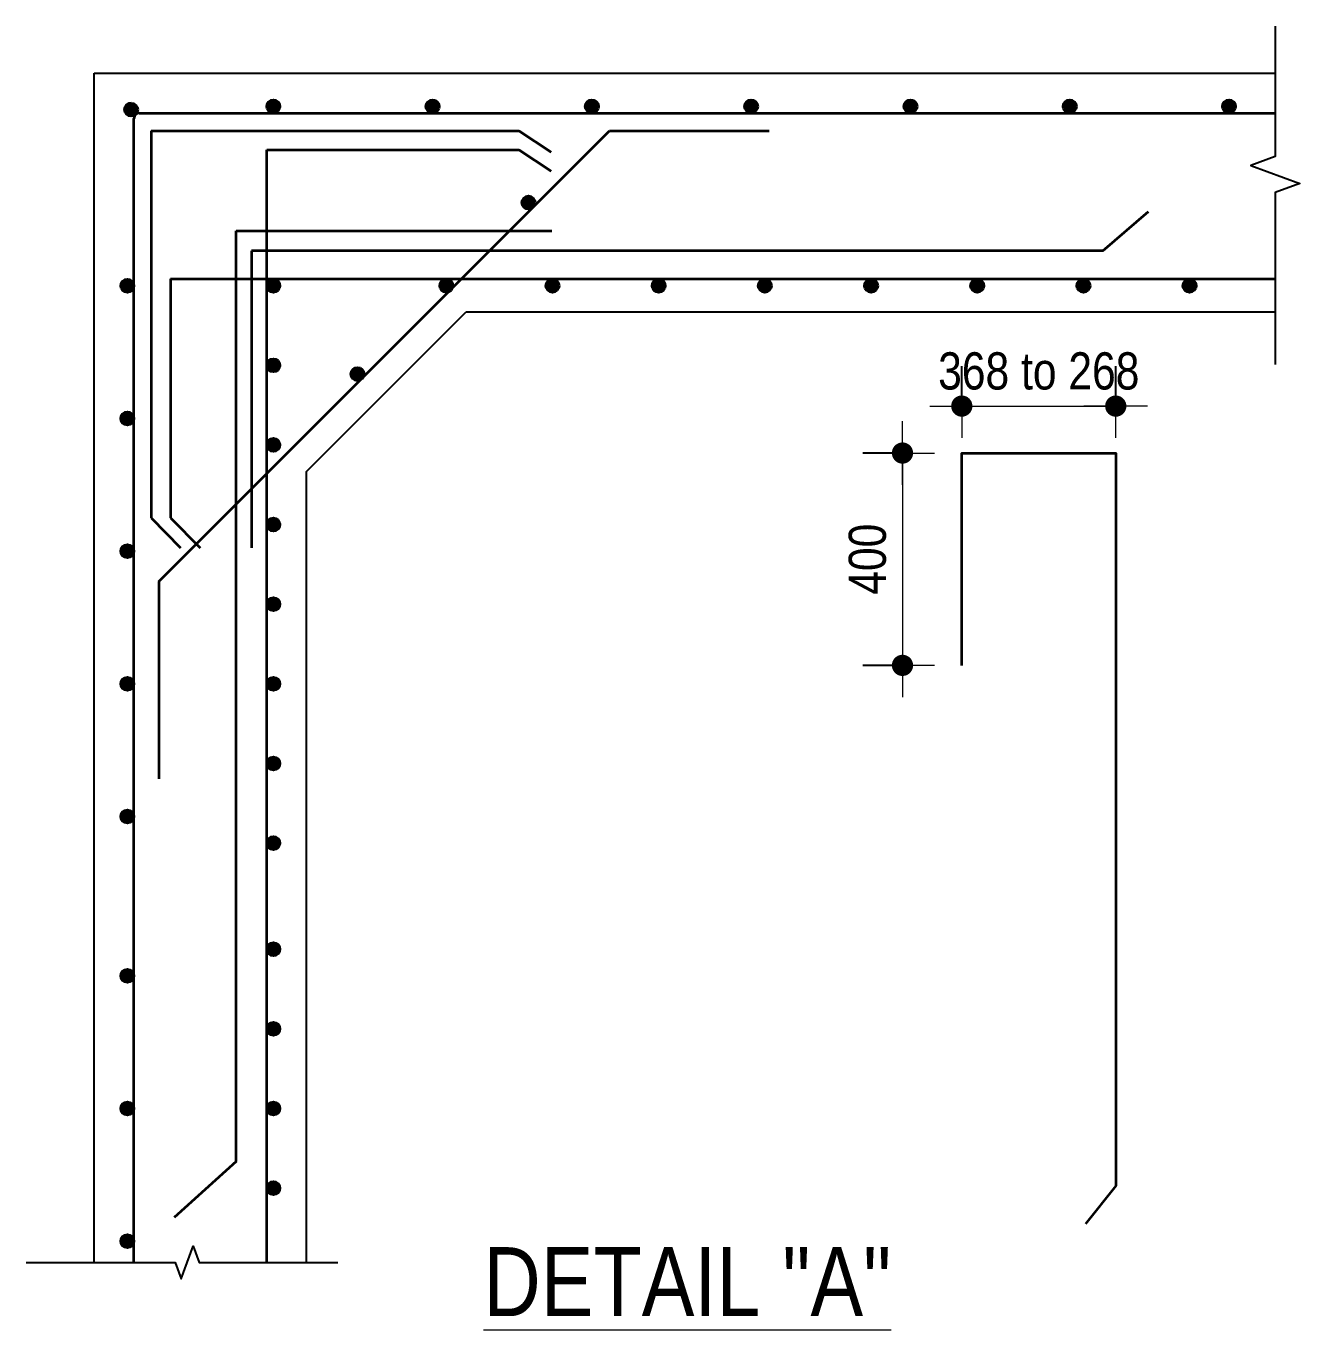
# Model space of a CAD drawing. Header units: millimetres. Extents: x -44822 to 222670, y -173707 to 25116.
# Drawn here: x 212659 to 215058, y 8861 to 11317 of the extents above; entities that cross this region are included whole.
import ezdxf

# ---------------------------------------------------------------- set-up
doc = ezdxf.new("R2010")
doc.units = ezdxf.units.MM
doc.header["$LTSCALE"] = 5
doc.header["$PDMODE"] = 2
doc.layers.add('Abutment W Line', color=200, linetype='Continuous')
for name, color, linetype, lineweight in [('Ber', 12, 'Continuous', 35), ('Dimision', 4, 'Continuous', 13), ('Rod -2', 5, 'Continuous', 35), ('Text', 7, 'Continuous', 0)]:
    doc.layers.add(name, color=color, linetype=linetype, lineweight=lineweight)
doc.styles.get("Standard").update_dxf_attribs({"font": 'ARIALN.TTF'})
doc.dimstyles.new('ISO-75', dxfattribs={"dimtxt": 75, "dimasz": 1, "dimexe": 75, "dimexo": 75, "dimgap": 60, "dimtad": 1, "dimdec": 0, "dimtxsty": 'Standard', "dimblk": 'D_TIC', "dimcen": 52.5, "dimclrd": 256, "dimclre": 256, "dimclrt": 256, "dimadec": 0, "dimazin": 0, "dimtfac": 1, "dimtdec": 0, "dimtix": 1, "dimtmove": 0, "dimatfit": 3, "dimldrblk": 'DOT', "dimfxl": 75, "dimfxlon": 1, "dimlwd": -1, "dimarcsym": 0})

# ---------------------------------------------------------------- blocks, each defined once
blk = doc.blocks.new('D_TIC')
at = {"layer": 'Dimision', "ltscale": 5}
for p, q in [((0, 60), (0, -60)), ((-60, 0), (60, 0))]:
    blk.add_line(p, q, dxfattribs=at)
at = {"layer": 'Dimision', "ltscale": 5, "const_width": 20}
blk.add_lwpolyline([(-10, 0, 1), (10, 0, 1)], format="xyb", close=True, dxfattribs=at)
blk = doc.blocks.new('*D238')
at = {"layer": 'Defpoints', "color": 0, "lineweight": 50, "ltscale": 5, "transparency": 16777216}
for p in [(214711.1, 10600.9), (214421.1, 10512.5), (214711.1, 10512.5)]:
    blk.add_point(p, dxfattribs=at)
at = {"layer": 'Dimision', "lineweight": -2, "ltscale": 5, "transparency": 16777216}
for p, q in [((214421.1, 10587.5), (214421.1, 10675.9)), ((214711.1, 10587.5), (214711.1, 10675.9))]:
    blk.add_line(p, q, dxfattribs=at)
at = {"layer": 'Dimision', "ltscale": 5, "transparency": 16777216}
for p, q in [((214420.1, 10600.9), (214419.1, 10600.9)), ((214421.1, 10600.9), (214711.1, 10600.9)), ((214712.1, 10600.9), (214713.1, 10600.9))]:
    blk.add_line(p, q, dxfattribs=at)
blk.add_blockref('D_TIC', (214421.1, 10600.9), dxfattribs=at)
at = {"layer": 'Dimision', "ltscale": 5, "transparency": 16777216, "rotation": 180}
blk.add_blockref('D_TIC', (214711.1, 10600.9), dxfattribs=at)
at = {"layer": 'Dimision', "ltscale": 5, "transparency": 16777216, "insert": (214566.1, 10666.7), "char_height": 70, "attachment_point": 5}
blk.add_mtext('368 to 268', dxfattribs=at)
blk = doc.blocks.new('_Dot')
at = {"color": 0, "linetype": 'ByBlock', "lineweight": -2}
blk.add_line((-0.5, 0), (-1, 0), dxfattribs=at)
at = {"color": 0, "linetype": 'ByBlock', "const_width": 0.5}
blk.add_lwpolyline([(-0.25, 0, 1), (0.25, 0, 1)], format="xyb", close=True, dxfattribs=at)
blk = doc.blocks.new('*D208')
at = {"layer": 'Defpoints', "color": 0, "lineweight": 50, "ltscale": 5, "transparency": 16777216}
for p in [(214401, 10512.5), (214309.4, 10112.5), (214401, 10112.5)]:
    blk.add_point(p, dxfattribs=at)
at = {"layer": 'Dimision', "lineweight": -2, "ltscale": 5, "transparency": 16777216}
for p, q in [((214326, 10512.5), (214234.4, 10512.5)), ((214326, 10112.5), (214234.4, 10112.5))]:
    blk.add_line(p, q, dxfattribs=at)
at = {"layer": 'Dimision', "ltscale": 5, "transparency": 16777216}
blk.add_line((214309.4, 10511.5), (214309.4, 10113.5), dxfattribs=at)
for p, rotation in [((214309.4, 10512.5), 90), ((214309.4, 10112.5), 270)]:
    blk.add_blockref('D_TIC', p, dxfattribs=dict(at, rotation=rotation))
at = {"layer": 'Dimision', "ltscale": 5, "transparency": 16777216, "insert": (214243.7, 10312.5), "char_height": 70, "attachment_point": 5, "rotation": 90}
blk.add_mtext('400', dxfattribs=at)

msp = doc.modelspace()

# ---------------------------------------------------------------- hatches: boundary and pattern name
at = {"layer": 'Ber'}
for points in [[(213111.9, 11165.5, 1), (213136.9, 11165.5, 1)], [(213111.9, 11165.5, 1), (213136.9, 11165.5, 1)], [(213411.9, 11165.5, 1), (213436.9, 11165.5, 1)], [(213411.9, 11165.5, 1), (213436.9, 11165.5, 1)], [(213711.9, 11165.5, 1), (213736.9, 11165.5, 1)], [(213711.9, 11165.5, 1), (213736.9, 11165.5, 1)], [(214011.9, 11165.5, 1), (214036.9, 11165.5, 1)], [(214011.9, 11165.5, 1), (214036.9, 11165.5, 1)], [(214311.9, 11165.5, 1), (214336.9, 11165.5, 1)], [(214311.9, 11165.5, 1), (214336.9, 11165.5, 1)], [(214611.9, 11165.5, 1), (214636.9, 11165.5, 1)], [(214611.9, 11165.5, 1), (214636.9, 11165.5, 1)], [(214911.9, 11165.5, 1), (214936.9, 11165.5, 1)], [(214911.9, 11165.5, 1), (214936.9, 11165.5, 1)], [(212844.1, 11159.4, 1), (212869.1, 11159.4, 1)], [(212844.1, 11159.4, 1), (212869.1, 11159.4, 1)], [(213592.5, 10984.3, 1), (213617.5, 10984.3, 1)], [(212836.9, 10827.7, 1), (212861.9, 10827.7, 1)], [(213111.9, 10827.7, 1), (213136.9, 10827.7, 1)], [(213437.7, 10827.7, 1), (213462.7, 10827.7, 1)], [(213637.7, 10827.7, 1), (213662.7, 10827.7, 1)], [(213837.7, 10827.7, 1), (213862.7, 10827.7, 1)], [(214037.7, 10827.7, 1), (214062.7, 10827.7, 1)], [(214237.7, 10827.7, 1), (214262.7, 10827.7, 1)], [(214437.7, 10827.7, 1), (214462.7, 10827.7, 1)], [(214637.7, 10827.7, 1), (214662.7, 10827.7, 1)], [(214837.7, 10827.7, 1), (214862.7, 10827.7, 1)], [(213111.9, 10677.7, 1), (213136.9, 10677.7, 1)], [(213270.5, 10661.2, 1), (213295.5, 10661.2, 1)], [(212836.9, 10577.7, 1), (212861.9, 10577.7, 1)], [(213111.9, 10527.7, 1), (213136.9, 10527.7, 1)], [(213111.9, 10377.7, 1), (213136.9, 10377.7, 1)], [(212836.9, 10327.7, 1), (212861.9, 10327.7, 1)], [(213111.9, 10227.7, 1), (213136.9, 10227.7, 1)], [(212836.9, 10077.7, 1), (212861.9, 10077.7, 1)], [(213111.9, 10077.7, 1), (213136.9, 10077.7, 1)], [(213111.9, 9927.7, 1), (213136.9, 9927.7, 1)], [(212836.9, 9827.7, 1), (212861.9, 9827.7, 1)], [(213111.9, 9777.7, 1), (213136.9, 9777.7, 1)], [(213111.9, 9577.7, 1), (213136.9, 9577.7, 1)], [(212836.9, 9527.7, 1), (212861.9, 9527.7, 1)], [(213111.9, 9427.7, 1), (213136.9, 9427.7, 1)], [(212836.9, 9277.7, 1), (212861.9, 9277.7, 1)], [(213111.9, 9277.7, 1), (213136.9, 9277.7, 1)], [(213111.9, 9127.7, 1), (213136.9, 9127.7, 1)], [(212836.9, 9027.7, 1), (212861.9, 9027.7, 1)]]:
    msp.add_hatch(color=256, dxfattribs=at).paths.add_polyline_path(points)

# ---------------------------------------------------------------- linework, layer by layer
at = {"layer": 'Abutment W Line'}
for p, q in [((212786.9, 8987.6), (212786.9, 11228)), ((212786.9, 11228), (215011.6, 11228)), ((212786.9, 11228), (215011.6, 11228)), ((213186.9, 10478), (213486.9, 10778)), ((215011.6, 10778), (213486.9, 10778)), ((213186.9, 8987.6), (213186.9, 10478))]:
    msp.add_line(p, q, dxfattribs=at)
for points in [[(215011.6, 11316.8), (215011.6, 11071.1), (214965.2, 11054.2), (215058, 11020.5), (215011.6, 11003.6), (215011.6, 10679.4)], [(212658.7, 8987.6), (212939.4, 8987.6), (212950.6, 8956.7), (212973.1, 9018.6), (212984.4, 8987.6), (213245.8, 8987.6)]]:
    msp.add_lwpolyline(points, dxfattribs=at)
at = {"layer": 'Ber'}
for p, q in [((212871.9, 11153), (215011.6, 11153)), ((212871.9, 11153), (215011.6, 11153)), ((212861.9, 8987.6), (212861.9, 11143)), ((212894, 11119.4), (213586.8, 11119.4)), ((212894, 11119.4), (212894, 10390.4)), ((212908.5, 10270.3), (213757.8, 11119.6)), ((213586.8, 11119.4), (213647.6, 11079.5)), ((213757.8, 11119.6), (214058, 11119.6)), ((213757.8, 11119.6), (214058, 11119.6)), ((213111.9, 8987.6), (213111.9, 11083.7)), ((213111.9, 11083.7), (213586.8, 11083.7)), ((213586.8, 11083.7), (213647.6, 11043.8)), ((214686.9, 10893.5), (214772.5, 10967.7)), ((213054.1, 9178), (213054.1, 10931.4)), ((213054.1, 10931.4), (213649.2, 10931.4)), ((214686.9, 10893.5), (213083.3, 10893.5)), ((213083.3, 10893.5), (213083.3, 10334)), ((212931, 10840.4), (212931, 10390.4)), ((212894, 10390.4), (212949.5, 10334)), ((212931, 10390.4), (212986.5, 10334)), ((212908.5, 10270.3), (212908.5, 9898.7)), ((212908.5, 10270.3), (212908.5, 9969.7)), ((213054.1, 9178), (212937.7, 9072.3))]:
    msp.add_line(p, q, dxfattribs=at)
msp.add_lwpolyline([(212931, 10840.4), (215011.6, 10840.4)], dxfattribs=at)
for centre in [(213124.4, 11165.5), (213124.4, 11165.5), (213424.4, 11165.5), (213424.4, 11165.5), (213724.4, 11165.5), (213724.4, 11165.5), (214024.4, 11165.5), (214024.4, 11165.5), (214324.4, 11165.5), (214324.4, 11165.5), (214624.4, 11165.5), (214624.4, 11165.5), (214924.4, 11165.5), (214924.4, 11165.5), (212856.6, 11159.4), (212856.6, 11159.4), (213605, 10984.3), (212849.4, 10827.7), (213124.4, 10827.7), (213450.2, 10827.7), (213650.2, 10827.7), (213850.2, 10827.7), (214050.2, 10827.7), (214250.2, 10827.7), (214450.2, 10827.7), (214650.2, 10827.7), (214850.2, 10827.7), (213124.4, 10677.7), (213283, 10661.2), (212849.4, 10577.7), (213124.4, 10527.7), (213124.4, 10377.7), (212849.4, 10327.7), (213124.4, 10227.7), (212849.4, 10077.7), (213124.4, 10077.7), (213124.4, 9927.7), (212849.4, 9827.7), (213124.4, 9777.7), (213124.4, 9577.7), (212849.4, 9527.7), (213124.4, 9427.7), (212849.4, 9277.7), (213124.4, 9277.7), (213124.4, 9127.7), (212849.4, 9027.7)]:
    msp.add_circle(centre, 12.5, dxfattribs=at)
for centre, radius in [((212856.6, 11159.4), 12.5), ((212856.6, 11159.4), 12.5), ((212871.9, 11143), 10)]:
    msp.add_arc(centre, radius, 90, 180, dxfattribs=at)
at = {"layer": 'Rod -2'}
msp.add_lwpolyline([(214421.1, 10112.5), (214421.1, 10512.5), (214711.1, 10512.5), (214711.1, 9131.8), (214653.9, 9060.3)], dxfattribs=at)

# ---------------------------------------------------------------- texts
at = {"layer": 'Text'}
msp.add_text('%%UDETAIL "A"', height=130, dxfattribs=at).set_placement((213520.5, 8886.5))

# ---------------------------------------------------------------- dimensions: what is measured, and where the dimension line sits
at = {"layer": 'Dimision', "ltscale": 5}
dim = msp.add_linear_dim(base=(214711.1, 10600.9), p1=(214421.1, 10512.5), p2=(214711.1, 10512.5), text='368 to 268', dimstyle='ISO-75', override={"dimtxt": 70, "dimgap": 30, "dimdsep": 46}, dxfattribs=at)
dim.commit()
dim.dimension.update_dxf_attribs({"geometry": '*D238', "text_midpoint": (214566.1, 10666.7)})
dim = msp.add_linear_dim(base=(214309.4, 10112.5), p1=(214401, 10512.5), p2=(214401, 10112.5), angle=90, dimstyle='ISO-75', override={"dimtxt": 70, "dimgap": 30, "dimdsep": 46}, dxfattribs=at)
dim.commit()
dim.dimension.update_dxf_attribs({"geometry": '*D208', "text_midpoint": (214243.7, 10312.5)})

doc.saveas('drawing.dxf')
